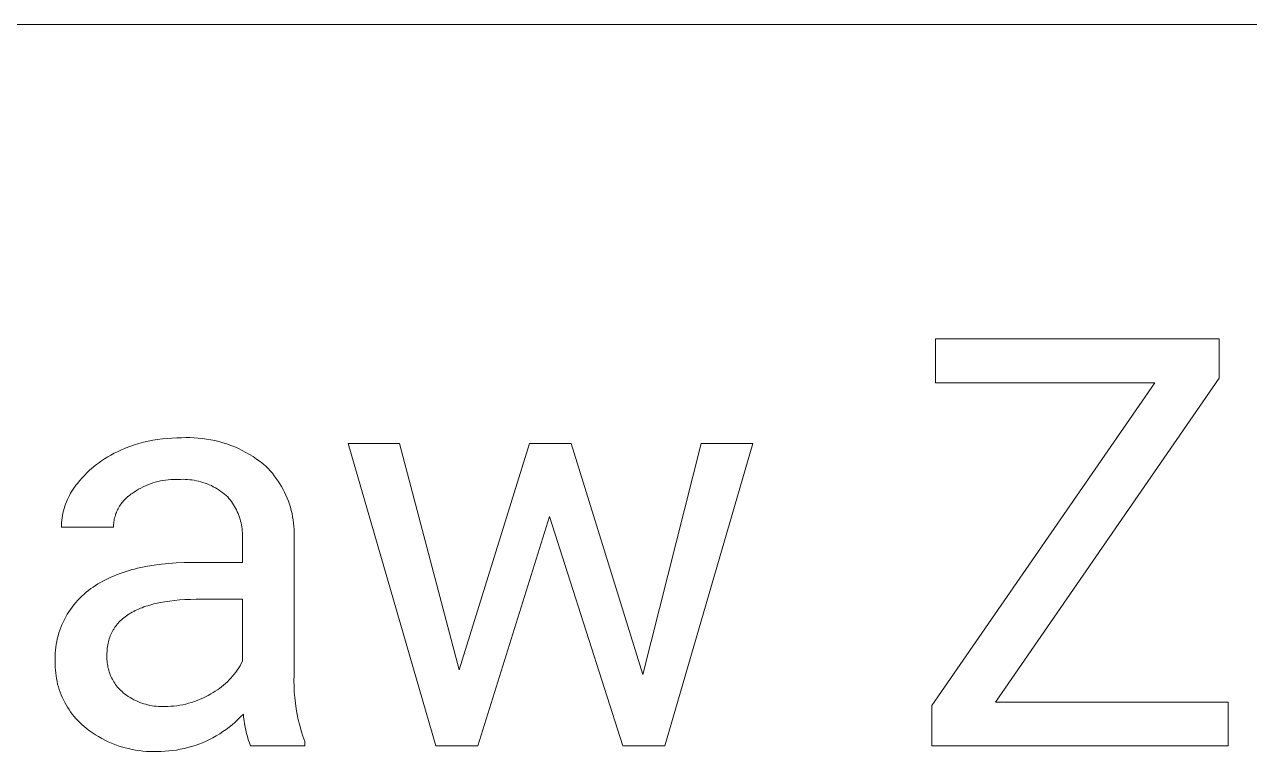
# Model space of a CAD drawing. Header units: millimetres. Extents: x 430 to 4403, y -1522 to 1254.
# Drawn here: x 3479.7 to 3592.9, y -1145.3 to -1078.1 of the extents above; entities that cross this region are included whole.
import ezdxf

# ---------------------------------------------------------------- set-up
doc = ezdxf.new("R2010")
doc.units = ezdxf.units.MM
doc.header["$MEASUREMENT"] = 0
doc.layers.add('Domyślny', color=7, linetype='Continuous', true_color=0x000000)

msp = doc.modelspace()

# ---------------------------------------------------------------- linework, layer by layer
at = {"layer": 'Domyślny', "color": 18, "lineweight": 15, "true_color": 0x000000}
for p, q in [((4399.22, -1078.09), (2901.53, -1078.09)), ((3563.89, -1111.22), (3563.89, -1107.15)), ((3563.89, -1107.15), (3590.12, -1107.15)), ((3590.12, -1107.15), (3590.12, -1110.77)), ((3590.12, -1110.77), (3569.42, -1140.72)), ((3563.56, -1141.05), (3584.17, -1111.22)), ((3584.17, -1111.22), (3563.89, -1111.22)), ((3490.23, -1116.83), (3490.66, -1116.71)), ((3490.66, -1116.71), (3491.09, -1116.61)), ((3491.09, -1116.61), (3491.53, -1116.52)), ((3491.53, -1116.52), (3491.96, -1116.45)), ((3491.96, -1116.45), (3492.4, -1116.39)), ((3492.4, -1116.39), (3492.84, -1116.35)), ((3492.84, -1116.35), (3493.29, -1116.32)), ((3493.29, -1116.32), (3493.73, -1116.3)), ((3493.73, -1116.3), (3494.17, -1116.3)), ((3494.17, -1116.3), (3494.56, -1116.28)), ((3494.56, -1116.28), (3494.95, -1116.28)), ((3494.95, -1116.28), (3495.33, -1116.29)), ((3495.33, -1116.29), (3495.72, -1116.32)), ((3495.72, -1116.32), (3496.1, -1116.36)), ((3496.1, -1116.36), (3496.49, -1116.41)), ((3496.49, -1116.41), (3496.87, -1116.48)), ((3496.87, -1116.48), (3497.25, -1116.55)), ((3497.25, -1116.55), (3497.62, -1116.65)), ((3497.62, -1116.65), (3498, -1116.75)), ((3498, -1116.75), (3498.36, -1116.87)), ((3487.35, -1118.06), (3487.65, -1117.89)), ((3487.65, -1117.89), (3487.95, -1117.73)), ((3487.95, -1117.73), (3488.25, -1117.58)), ((3488.25, -1117.58), (3488.56, -1117.44)), ((3488.56, -1117.44), (3488.97, -1117.26)), ((3488.97, -1117.26), (3489.39, -1117.11)), ((3489.39, -1117.11), (3489.81, -1116.96)), ((3489.81, -1116.96), (3490.23, -1116.83)), ((3498.36, -1116.87), (3498.73, -1117)), ((3498.73, -1117), (3499.09, -1117.14)), ((3499.09, -1117.14), (3499.44, -1117.3)), ((3499.44, -1117.3), (3499.79, -1117.47)), ((3499.79, -1117.47), (3500.13, -1117.65)), ((3500.13, -1117.65), (3500.47, -1117.84)), ((3500.47, -1117.84), (3500.8, -1118.04)), ((3517.69, -1144.78), (3509.57, -1116.82)), ((3509.57, -1116.82), (3514.33, -1116.82)), ((3514.33, -1116.82), (3519.84, -1137.75)), ((3519.84, -1137.75), (3526.35, -1116.82)), ((3526.35, -1116.82), (3530.2, -1116.82)), ((3530.2, -1116.82), (3536.84, -1138.19)), ((3536.84, -1138.19), (3542.21, -1116.82)), ((3547, -1116.82), (3538.85, -1144.78)), ((3542.21, -1116.82), (3547, -1116.82)), ((3485.71, -1119.27), (3485.96, -1119.05)), ((3485.96, -1119.05), (3486.23, -1118.83)), ((3486.23, -1118.83), (3486.5, -1118.63)), ((3486.5, -1118.63), (3486.78, -1118.43)), ((3486.78, -1118.43), (3487.06, -1118.24)), ((3487.06, -1118.24), (3487.35, -1118.06)), ((3500.8, -1118.04), (3501.12, -1118.26)), ((3501.12, -1118.26), (3501.44, -1118.48)), ((3501.44, -1118.48), (3501.74, -1118.72)), ((3501.74, -1118.72), (3501.96, -1118.92)), ((3501.96, -1118.92), (3502.17, -1119.14)), ((3484.76, -1120.25), (3484.98, -1120)), ((3484.98, -1120), (3485.22, -1119.75)), ((3485.22, -1119.75), (3485.46, -1119.51)), ((3485.46, -1119.51), (3485.71, -1119.27)), ((3492.93, -1120.18), (3492.69, -1120.21)), ((3493.17, -1120.16), (3492.93, -1120.18)), ((3493.41, -1120.15), (3493.17, -1120.16)), ((3493.65, -1120.14), (3493.41, -1120.15)), ((3493.9, -1120.15), (3493.65, -1120.14)), ((3494.1, -1120.14), (3493.9, -1120.15)), ((3494.31, -1120.13), (3494.1, -1120.14)), ((3494.52, -1120.14), (3494.31, -1120.13)), ((3494.73, -1120.15), (3494.52, -1120.14)), ((3494.93, -1120.17), (3494.73, -1120.15)), ((3495.14, -1120.19), (3494.93, -1120.17)), ((3495.35, -1120.22), (3495.14, -1120.19)), ((3502.17, -1119.14), (3502.37, -1119.36)), ((3502.37, -1119.36), (3502.57, -1119.58)), ((3502.57, -1119.58), (3502.75, -1119.81)), ((3502.75, -1119.81), (3502.93, -1120.05)), ((3502.93, -1120.05), (3503.1, -1120.3)), ((3483.92, -1121.42), (3484.03, -1121.23)), ((3484.03, -1121.23), (3484.15, -1121.05)), ((3484.15, -1121.05), (3484.28, -1120.87)), ((3484.28, -1120.87), (3484.41, -1120.69)), ((3484.41, -1120.69), (3484.54, -1120.52)), ((3484.54, -1120.52), (3484.76, -1120.25)), ((3489.79, -1121.31), (3489.6, -1121.44)), ((3490, -1121.18), (3489.79, -1121.31)), ((3490.2, -1121.05), (3490, -1121.18)), ((3490.41, -1120.94), (3490.2, -1121.05)), ((3490.63, -1120.83), (3490.41, -1120.94)), ((3490.85, -1120.73), (3490.63, -1120.83)), ((3491.07, -1120.64), (3490.85, -1120.73)), ((3491.29, -1120.55), (3491.07, -1120.64)), ((3491.52, -1120.47), (3491.29, -1120.55)), ((3491.75, -1120.4), (3491.52, -1120.47)), ((3491.99, -1120.34), (3491.75, -1120.4)), ((3492.22, -1120.29), (3491.99, -1120.34)), ((3492.46, -1120.24), (3492.22, -1120.29)), ((3492.69, -1120.21), (3492.46, -1120.24)), ((3495.55, -1120.26), (3495.35, -1120.22)), ((3495.75, -1120.31), (3495.55, -1120.26)), ((3495.95, -1120.36), (3495.75, -1120.31)), ((3496.15, -1120.42), (3495.95, -1120.36)), ((3496.35, -1120.48), (3496.15, -1120.42)), ((3496.55, -1120.56), (3496.35, -1120.48)), ((3496.74, -1120.64), (3496.55, -1120.56)), ((3496.93, -1120.72), (3496.74, -1120.64)), ((3497.11, -1120.82), (3496.93, -1120.72)), ((3497.3, -1120.91), (3497.11, -1120.82)), ((3497.48, -1121.02), (3497.3, -1120.91)), ((3497.65, -1121.13), (3497.48, -1121.02)), ((3497.82, -1121.25), (3497.65, -1121.13)), ((3497.99, -1121.37), (3497.82, -1121.25)), ((3503.1, -1120.3), (3503.26, -1120.55)), ((3503.26, -1120.55), (3503.42, -1120.8)), ((3503.42, -1120.8), (3503.56, -1121.07)), ((3503.56, -1121.07), (3503.7, -1121.33)), ((3503.7, -1121.33), (3503.83, -1121.6)), ((3483.39, -1122.63), (3483.46, -1122.42)), ((3483.46, -1122.42), (3483.54, -1122.21)), ((3483.54, -1122.21), (3483.63, -1122.01)), ((3483.63, -1122.01), (3483.72, -1121.81)), ((3483.72, -1121.81), (3483.82, -1121.62)), ((3483.82, -1121.62), (3483.92, -1121.42)), ((3488.58, -1122.41), (3488.51, -1122.52)), ((3488.66, -1122.31), (3488.58, -1122.41)), ((3488.74, -1122.21), (3488.66, -1122.31)), ((3488.82, -1122.11), (3488.74, -1122.21)), ((3488.91, -1122.02), (3488.82, -1122.11)), ((3489, -1121.93), (3488.91, -1122.02)), ((3489.09, -1121.84), (3489, -1121.93)), ((3489.19, -1121.75), (3489.09, -1121.84)), ((3489.29, -1121.67), (3489.19, -1121.75)), ((3489.39, -1121.59), (3489.29, -1121.67)), ((3489.49, -1121.52), (3489.39, -1121.59)), ((3489.6, -1121.44), (3489.49, -1121.52)), ((3498.16, -1121.5), (3497.99, -1121.37)), ((3498.31, -1121.63), (3498.16, -1121.5)), ((3498.44, -1121.76), (3498.31, -1121.63)), ((3498.56, -1121.9), (3498.44, -1121.76)), ((3498.67, -1122.04), (3498.56, -1121.9)), ((3498.78, -1122.19), (3498.67, -1122.04)), ((3498.89, -1122.34), (3498.78, -1122.19)), ((3498.99, -1122.49), (3498.89, -1122.34)), ((3503.83, -1121.6), (3503.94, -1121.88)), ((3503.94, -1121.88), (3504.05, -1122.15)), ((3504.05, -1122.15), (3504.15, -1122.44)), ((3504.15, -1122.44), (3504.24, -1122.72)), ((3483.13, -1123.69), (3483.17, -1123.48)), ((3483.17, -1123.48), (3483.21, -1123.26)), ((3483.21, -1123.26), (3483.27, -1123.05)), ((3483.27, -1123.05), (3483.32, -1122.84)), ((3483.32, -1122.84), (3483.39, -1122.63)), ((3488.03, -1123.56), (3487.99, -1123.68)), ((3488.06, -1123.44), (3488.03, -1123.56)), ((3488.11, -1123.31), (3488.06, -1123.44)), ((3488.15, -1123.2), (3488.11, -1123.31)), ((3488.2, -1123.08), (3488.15, -1123.2)), ((3488.26, -1122.96), (3488.2, -1123.08)), ((3488.31, -1122.85), (3488.26, -1122.96)), ((3488.38, -1122.74), (3488.31, -1122.85)), ((3488.44, -1122.63), (3488.38, -1122.74)), ((3488.51, -1122.52), (3488.44, -1122.63)), ((3499.08, -1122.65), (3498.99, -1122.49)), ((3499.17, -1122.81), (3499.08, -1122.65)), ((3499.25, -1122.97), (3499.17, -1122.81)), ((3499.33, -1123.14), (3499.25, -1122.97)), ((3499.41, -1123.3), (3499.33, -1123.14)), ((3499.47, -1123.47), (3499.41, -1123.3)), ((3499.53, -1123.65), (3499.47, -1123.47)), ((3504.24, -1122.72), (3504.32, -1123.01)), ((3504.32, -1123.01), (3504.39, -1123.3)), ((3504.39, -1123.3), (3504.44, -1123.59)), ((3504.44, -1123.59), (3504.49, -1123.89)), ((3528.19, -1123.58), (3521.57, -1144.78)), ((3534.97, -1144.78), (3528.19, -1123.58)), ((3483.06, -1124.57), (3483.07, -1124.35)), ((3487.88, -1124.57), (3483.06, -1124.57)), ((3483.07, -1124.35), (3483.08, -1124.13)), ((3483.08, -1124.13), (3483.1, -1123.91)), ((3483.1, -1123.91), (3483.13, -1123.69)), ((3487.89, -1124.31), (3487.88, -1124.44)), ((3487.88, -1124.44), (3487.88, -1124.57)), ((3487.9, -1124.18), (3487.89, -1124.31)), ((3487.92, -1124.06), (3487.9, -1124.18)), ((3487.94, -1123.93), (3487.92, -1124.06)), ((3487.96, -1123.81), (3487.94, -1123.93)), ((3487.99, -1123.68), (3487.96, -1123.81)), ((3499.59, -1123.82), (3499.53, -1123.65)), ((3499.64, -1124), (3499.59, -1123.82)), ((3499.68, -1124.17), (3499.64, -1124)), ((3499.72, -1124.35), (3499.68, -1124.17)), ((3499.75, -1124.53), (3499.72, -1124.35)), ((3499.78, -1124.71), (3499.75, -1124.53)), ((3499.79, -1124.9), (3499.78, -1124.71)), ((3504.49, -1123.89), (3504.53, -1124.18)), ((3504.53, -1124.18), (3504.56, -1124.48)), ((3504.56, -1124.48), (3504.58, -1124.78)), ((3499.81, -1125.08), (3499.79, -1124.9)), ((3499.81, -1125.26), (3499.81, -1125.08)), ((3499.82, -1125.44), (3499.81, -1125.26)), ((3499.81, -1125.63), (3499.82, -1125.44)), ((3499.81, -1127.82), (3499.81, -1125.63)), ((3504.58, -1124.78), (3504.59, -1125.08)), ((3504.59, -1125.08), (3504.59, -1125.37)), ((3504.59, -1125.37), (3504.59, -1138.23)), ((3491.02, -1128.17), (3491.65, -1128.06)), ((3491.65, -1128.06), (3492.31, -1127.98)), ((3492.31, -1127.98), (3492.99, -1127.91)), ((3492.99, -1127.91), (3493.69, -1127.86)), ((3493.69, -1127.86), (3494.41, -1127.83)), ((3494.41, -1127.83), (3495.15, -1127.82)), ((3495.15, -1127.82), (3499.81, -1127.82)), ((3487.39, -1129.3), (3487.63, -1129.19)), ((3487.63, -1129.19), (3487.89, -1129.08)), ((3487.89, -1129.08), (3488.15, -1128.97)), ((3488.15, -1128.97), (3488.41, -1128.87)), ((3488.41, -1128.87), (3488.68, -1128.77)), ((3488.68, -1128.77), (3488.95, -1128.68)), ((3488.95, -1128.68), (3489.23, -1128.59)), ((3489.23, -1128.59), (3489.52, -1128.51)), ((3489.52, -1128.51), (3489.81, -1128.43)), ((3489.81, -1128.43), (3490.1, -1128.36)), ((3490.1, -1128.36), (3490.4, -1128.29)), ((3490.4, -1128.29), (3490.71, -1128.23)), ((3490.71, -1128.23), (3491.02, -1128.17)), ((3485.58, -1130.4), (3485.8, -1130.24)), ((3485.8, -1130.24), (3486.01, -1130.1)), ((3486.01, -1130.1), (3486.23, -1129.95)), ((3486.23, -1129.95), (3486.45, -1129.81)), ((3486.45, -1129.81), (3486.67, -1129.68)), ((3486.67, -1129.68), (3486.91, -1129.55)), ((3486.91, -1129.55), (3487.14, -1129.43)), ((3487.14, -1129.43), (3487.39, -1129.3)), ((3484.23, -1131.73), (3484.4, -1131.52)), ((3484.4, -1131.52), (3484.58, -1131.32)), ((3484.58, -1131.32), (3484.77, -1131.12)), ((3484.77, -1131.12), (3484.96, -1130.93)), ((3484.96, -1130.93), (3485.16, -1130.75)), ((3485.16, -1130.75), (3485.37, -1130.57)), ((3485.37, -1130.57), (3485.58, -1130.4)), ((3492.64, -1131.46), (3492.21, -1131.53)), ((3493.07, -1131.39), (3492.64, -1131.46)), ((3493.53, -1131.33), (3493.07, -1131.39)), ((3494, -1131.29), (3493.53, -1131.33)), ((3494.49, -1131.25), (3494, -1131.29)), ((3495, -1131.23), (3494.49, -1131.25)), ((3495.52, -1131.21), (3495, -1131.23)), ((3496.07, -1131.21), (3495.52, -1131.21)), ((3499.81, -1131.21), (3496.07, -1131.21)), ((3499.81, -1136.95), (3499.81, -1131.21)), ((3483.47, -1132.85), (3483.61, -1132.61)), ((3483.61, -1132.61), (3483.75, -1132.38)), ((3483.75, -1132.38), (3483.9, -1132.16)), ((3483.9, -1132.16), (3484.06, -1131.94)), ((3484.06, -1131.94), (3484.23, -1131.73)), ((3489.34, -1132.58), (3489.2, -1132.66)), ((3489.47, -1132.5), (3489.34, -1132.58)), ((3489.61, -1132.42), (3489.47, -1132.5)), ((3489.75, -1132.34), (3489.61, -1132.42)), ((3489.9, -1132.27), (3489.75, -1132.34)), ((3490.05, -1132.2), (3489.9, -1132.27)), ((3490.21, -1132.13), (3490.05, -1132.2)), ((3490.37, -1132.06), (3490.21, -1132.13)), ((3490.53, -1132), (3490.37, -1132.06)), ((3490.7, -1131.93), (3490.53, -1132)), ((3490.88, -1131.87), (3490.7, -1131.93)), ((3491.06, -1131.82), (3490.88, -1131.87)), ((3491.24, -1131.76), (3491.06, -1131.82)), ((3491.42, -1131.71), (3491.24, -1131.76)), ((3491.62, -1131.66), (3491.42, -1131.71)), ((3491.81, -1131.62), (3491.62, -1131.66)), ((3492.21, -1131.53), (3491.81, -1131.62)), ((3483.01, -1133.83), (3483.12, -1133.58)), ((3483.12, -1133.58), (3483.23, -1133.33)), ((3483.23, -1133.33), (3483.34, -1133.09)), ((3483.34, -1133.09), (3483.47, -1132.85)), ((3488.05, -1133.76), (3488.01, -1133.81)), ((3488.09, -1133.7), (3488.05, -1133.76)), ((3488.13, -1133.64), (3488.09, -1133.7)), ((3488.18, -1133.59), (3488.13, -1133.64)), ((3488.22, -1133.53), (3488.18, -1133.59)), ((3488.31, -1133.43), (3488.22, -1133.53)), ((3488.41, -1133.32), (3488.31, -1133.43)), ((3488.51, -1133.22), (3488.41, -1133.32)), ((3488.62, -1133.12), (3488.51, -1133.22)), ((3488.73, -1133.03), (3488.62, -1133.12)), ((3488.84, -1132.93), (3488.73, -1133.03)), ((3488.96, -1132.84), (3488.84, -1132.93)), ((3489.08, -1132.75), (3488.96, -1132.84)), ((3489.2, -1132.66), (3489.08, -1132.75)), ((3482.64, -1135.13), (3482.69, -1134.87)), ((3482.69, -1134.87), (3482.76, -1134.6)), ((3482.76, -1134.6), (3482.84, -1134.34)), ((3482.84, -1134.34), (3482.92, -1134.08)), ((3482.92, -1134.08), (3483.01, -1133.83)), ((3487.49, -1134.87), (3487.45, -1135.01)), ((3487.54, -1134.74), (3487.49, -1134.87)), ((3487.59, -1134.61), (3487.54, -1134.74)), ((3487.61, -1134.54), (3487.59, -1134.61)), ((3487.64, -1134.48), (3487.61, -1134.54)), ((3487.67, -1134.41), (3487.64, -1134.48)), ((3487.7, -1134.35), (3487.67, -1134.41)), ((3487.73, -1134.29), (3487.7, -1134.35)), ((3487.76, -1134.23), (3487.73, -1134.29)), ((3487.79, -1134.17), (3487.76, -1134.23)), ((3487.83, -1134.11), (3487.79, -1134.17)), ((3487.86, -1134.05), (3487.83, -1134.11)), ((3487.9, -1133.99), (3487.86, -1134.05)), ((3487.93, -1133.93), (3487.9, -1133.99)), ((3487.97, -1133.87), (3487.93, -1133.93)), ((3488.01, -1133.81), (3487.97, -1133.87)), ((3482.5, -1136.2), (3482.52, -1135.93)), ((3482.52, -1135.93), (3482.55, -1135.66)), ((3482.55, -1135.66), (3482.59, -1135.4)), ((3482.59, -1135.4), (3482.64, -1135.13)), ((3487.29, -1136.04), (3487.28, -1136.2)), ((3487.3, -1135.88), (3487.29, -1136.04)), ((3487.31, -1135.73), (3487.3, -1135.88)), ((3487.33, -1135.58), (3487.31, -1135.73)), ((3487.36, -1135.44), (3487.33, -1135.58)), ((3487.39, -1135.29), (3487.36, -1135.44)), ((3487.42, -1135.15), (3487.39, -1135.29)), ((3487.45, -1135.01), (3487.42, -1135.15)), ((3482.48, -1136.75), (3482.49, -1136.48)), ((3482.49, -1137.02), (3482.48, -1136.75)), ((3482.49, -1136.48), (3482.5, -1136.2)), ((3482.49, -1137.28), (3482.49, -1137.02)), ((3487.28, -1136.36), (3487.27, -1136.5)), ((3487.27, -1136.5), (3487.27, -1136.65)), ((3487.27, -1136.65), (3487.28, -1136.79)), ((3487.28, -1136.2), (3487.28, -1136.36)), ((3487.28, -1136.79), (3487.29, -1136.94)), ((3487.29, -1136.94), (3487.3, -1137.09)), ((3487.3, -1137.09), (3487.32, -1137.23)), ((3499.58, -1137.37), (3499.7, -1137.16)), ((3499.7, -1137.16), (3499.81, -1136.95)), ((3482.5, -1137.53), (3482.49, -1137.28)), ((3482.51, -1137.79), (3482.5, -1137.53)), ((3482.54, -1138.05), (3482.51, -1137.79)), ((3482.57, -1138.31), (3482.54, -1138.05)), ((3482.61, -1138.56), (3482.57, -1138.31)), ((3487.32, -1137.23), (3487.35, -1137.37)), ((3487.35, -1137.37), (3487.37, -1137.52)), ((3487.37, -1137.52), (3487.41, -1137.66)), ((3487.41, -1137.66), (3487.45, -1137.8)), ((3487.45, -1137.8), (3487.49, -1137.94)), ((3487.49, -1137.94), (3487.54, -1138.08)), ((3487.54, -1138.08), (3487.59, -1138.22)), ((3487.59, -1138.22), (3487.65, -1138.35)), ((3498.9, -1138.33), (3499.05, -1138.15)), ((3499.05, -1138.15), (3499.19, -1137.96)), ((3499.19, -1137.96), (3499.33, -1137.77)), ((3499.33, -1137.77), (3499.46, -1137.57)), ((3499.46, -1137.57), (3499.58, -1137.37)), ((3504.59, -1138.23), (3504.57, -1138.75)), ((3482.66, -1138.81), (3482.61, -1138.56)), ((3482.72, -1139.07), (3482.66, -1138.81)), ((3482.79, -1139.31), (3482.72, -1139.07)), ((3482.87, -1139.56), (3482.79, -1139.31)), ((3487.65, -1138.35), (3487.71, -1138.48)), ((3487.71, -1138.48), (3487.78, -1138.61)), ((3487.78, -1138.61), (3487.85, -1138.74)), ((3487.85, -1138.74), (3487.92, -1138.87)), ((3487.92, -1138.87), (3488, -1138.99)), ((3488, -1138.99), (3488.08, -1139.11)), ((3488.08, -1139.11), (3488.17, -1139.23)), ((3488.17, -1139.23), (3488.26, -1139.34)), ((3488.26, -1139.34), (3488.36, -1139.45)), ((3488.36, -1139.45), (3488.46, -1139.56)), ((3497.69, -1139.46), (3497.87, -1139.32)), ((3497.87, -1139.32), (3498.06, -1139.17)), ((3498.06, -1139.17), (3498.24, -1139.01)), ((3498.24, -1139.01), (3498.41, -1138.85)), ((3498.41, -1138.85), (3498.58, -1138.68)), ((3498.58, -1138.68), (3498.74, -1138.51)), ((3498.74, -1138.51), (3498.9, -1138.33)), ((3504.57, -1138.75), (3504.58, -1139.28)), ((3504.58, -1139.28), (3504.6, -1139.8)), ((3482.95, -1139.81), (3482.87, -1139.56)), ((3483.04, -1140.05), (3482.95, -1139.81)), ((3483.15, -1140.28), (3483.04, -1140.05)), ((3483.25, -1140.52), (3483.15, -1140.28)), ((3483.37, -1140.75), (3483.25, -1140.52)), ((3488.46, -1139.56), (3488.56, -1139.66)), ((3488.56, -1139.66), (3488.67, -1139.76)), ((3488.67, -1139.76), (3488.78, -1139.86)), ((3488.78, -1139.86), (3488.93, -1139.98)), ((3488.93, -1139.98), (3489.09, -1140.1)), ((3489.09, -1140.1), (3489.25, -1140.21)), ((3489.25, -1140.21), (3489.42, -1140.31)), ((3489.42, -1140.31), (3489.59, -1140.41)), ((3489.59, -1140.41), (3489.77, -1140.51)), ((3489.77, -1140.51), (3489.94, -1140.59)), ((3495.37, -1140.67), (3495.63, -1140.58)), ((3495.63, -1140.58), (3495.89, -1140.47)), ((3495.89, -1140.47), (3496.14, -1140.36)), ((3496.14, -1140.36), (3496.4, -1140.24)), ((3496.4, -1140.24), (3496.64, -1140.11)), ((3496.64, -1140.11), (3496.89, -1139.97)), ((3496.89, -1139.97), (3497.09, -1139.85)), ((3497.09, -1139.85), (3497.29, -1139.73)), ((3497.29, -1139.73), (3497.49, -1139.6)), ((3497.49, -1139.6), (3497.69, -1139.46)), ((3504.6, -1139.8), (3504.64, -1140.31)), ((3504.64, -1140.31), (3504.7, -1140.83)), ((3483.5, -1140.98), (3483.37, -1140.75)), ((3483.63, -1141.2), (3483.5, -1140.98)), ((3483.77, -1141.42), (3483.63, -1141.2)), ((3483.92, -1141.63), (3483.77, -1141.42)), ((3484.07, -1141.83), (3483.92, -1141.63)), ((3489.94, -1140.59), (3490.12, -1140.67)), ((3490.12, -1140.67), (3490.31, -1140.75)), ((3490.31, -1140.75), (3490.49, -1140.82)), ((3490.49, -1140.82), (3490.68, -1140.88)), ((3490.68, -1140.88), (3490.87, -1140.93)), ((3490.87, -1140.93), (3491.06, -1140.98)), ((3491.06, -1140.98), (3491.25, -1141.03)), ((3491.25, -1141.03), (3491.45, -1141.06)), ((3491.45, -1141.06), (3491.64, -1141.09)), ((3491.64, -1141.09), (3491.84, -1141.11)), ((3491.84, -1141.11), (3492.03, -1141.13)), ((3492.03, -1141.13), (3492.23, -1141.13)), ((3492.23, -1141.13), (3492.43, -1141.14)), ((3492.43, -1141.14), (3492.63, -1141.13)), ((3492.63, -1141.13), (3492.9, -1141.13)), ((3492.9, -1141.13), (3493.18, -1141.11)), ((3493.18, -1141.11), (3493.46, -1141.09)), ((3493.46, -1141.09), (3493.74, -1141.06)), ((3493.74, -1141.06), (3494.02, -1141.02)), ((3494.02, -1141.02), (3494.29, -1140.97)), ((3494.29, -1140.97), (3494.56, -1140.91)), ((3494.56, -1140.91), (3494.83, -1140.84)), ((3494.83, -1140.84), (3495.1, -1140.76)), ((3495.1, -1140.76), (3495.37, -1140.67)), ((3504.7, -1140.83), (3504.77, -1141.35)), ((3504.77, -1141.35), (3504.86, -1141.86)), ((3563.56, -1144.78), (3563.56, -1141.05)), ((3569.42, -1140.72), (3590.95, -1140.72)), ((3590.95, -1140.72), (3590.95, -1144.78)), ((3484.23, -1142.04), (3484.07, -1141.83)), ((3484.4, -1142.23), (3484.23, -1142.04)), ((3484.58, -1142.42), (3484.4, -1142.23)), ((3484.76, -1142.61), (3484.58, -1142.42)), ((3484.94, -1142.79), (3484.76, -1142.61)), ((3485.14, -1142.96), (3484.94, -1142.79)), ((3498.85, -1142.82), (3498.58, -1143.04)), ((3499.13, -1142.59), (3498.85, -1142.82)), ((3499.39, -1142.34), (3499.13, -1142.59)), ((3499.64, -1142.09), (3499.39, -1142.34)), ((3499.89, -1141.83), (3499.64, -1142.09)), ((3499.91, -1142.13), (3499.89, -1141.83)), ((3499.95, -1142.43), (3499.91, -1142.13)), ((3499.99, -1142.73), (3499.95, -1142.43)), ((3500.05, -1143.03), (3499.99, -1142.73)), ((3504.86, -1141.86), (3504.97, -1142.37)), ((3504.97, -1142.37), (3505.1, -1142.87)), ((3485.4, -1143.17), (3485.14, -1142.96)), ((3485.66, -1143.37), (3485.4, -1143.17)), ((3485.93, -1143.56), (3485.66, -1143.37)), ((3486.21, -1143.75), (3485.93, -1143.56)), ((3486.5, -1143.92), (3486.21, -1143.75)), ((3486.79, -1144.09), (3486.5, -1143.92)), ((3497.39, -1143.84), (3497.08, -1144.02)), ((3497.7, -1143.66), (3497.39, -1143.84)), ((3498, -1143.46), (3497.7, -1143.66)), ((3498.29, -1143.26), (3498, -1143.46)), ((3498.58, -1143.04), (3498.29, -1143.26)), ((3500.11, -1143.33), (3500.05, -1143.03)), ((3500.18, -1143.62), (3500.11, -1143.33)), ((3500.26, -1143.91), (3500.18, -1143.62)), ((3500.35, -1144.2), (3500.26, -1143.91)), ((3505.1, -1142.87), (3505.24, -1143.37)), ((3505.24, -1143.37), (3505.4, -1143.87)), ((3505.4, -1143.87), (3505.58, -1144.36)), ((3487.08, -1144.24), (3486.79, -1144.09)), ((3487.38, -1144.39), (3487.08, -1144.24)), ((3487.69, -1144.52), (3487.38, -1144.39)), ((3488, -1144.64), (3487.69, -1144.52)), ((3488.31, -1144.76), (3488, -1144.64)), ((3488.63, -1144.86), (3488.31, -1144.76)), ((3488.95, -1144.95), (3488.63, -1144.86)), ((3489.27, -1145.03), (3488.95, -1144.95)), ((3489.6, -1145.1), (3489.27, -1145.03)), ((3489.93, -1145.16), (3489.6, -1145.1)), ((3494.06, -1145.09), (3493.71, -1145.16)), ((3494.41, -1145.02), (3494.06, -1145.09)), ((3494.76, -1144.93), (3494.41, -1145.02)), ((3495.1, -1144.84), (3494.76, -1144.93)), ((3495.44, -1144.73), (3495.1, -1144.84)), ((3495.78, -1144.61), (3495.44, -1144.73)), ((3496.11, -1144.48), (3495.78, -1144.61)), ((3496.44, -1144.34), (3496.11, -1144.48)), ((3496.76, -1144.18), (3496.44, -1144.34)), ((3497.08, -1144.02), (3496.76, -1144.18)), ((3500.45, -1144.49), (3500.35, -1144.2)), ((3500.56, -1144.77), (3500.45, -1144.49)), ((3505.58, -1144.77), (3500.56, -1144.77)), ((3505.58, -1144.36), (3505.58, -1144.77)), ((3521.57, -1144.78), (3517.69, -1144.78)), ((3538.85, -1144.78), (3534.97, -1144.78)), ((3590.95, -1144.78), (3563.56, -1144.78)), ((3490.26, -1145.21), (3489.93, -1145.16)), ((3490.59, -1145.25), (3490.26, -1145.21)), ((3490.92, -1145.28), (3490.59, -1145.25)), ((3491.26, -1145.29), (3490.92, -1145.28)), ((3491.59, -1145.29), (3491.26, -1145.29)), ((3491.92, -1145.29), (3491.59, -1145.29)), ((3492.28, -1145.28), (3491.92, -1145.29)), ((3492.64, -1145.27), (3492.28, -1145.28)), ((3493, -1145.24), (3492.64, -1145.27)), ((3493.35, -1145.21), (3493, -1145.24)), ((3493.71, -1145.16), (3493.35, -1145.21))]:
    msp.add_line(p, q, dxfattribs=at)

doc.saveas('drawing.dxf')
